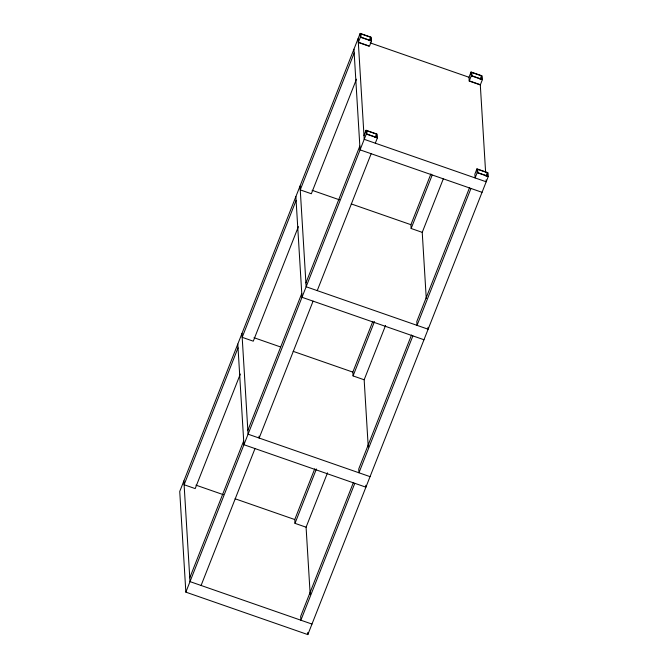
<?xml version="1.0" encoding="UTF-8"?>
<svg xmlns="http://www.w3.org/2000/svg" width="668" height="668" viewBox="0 0 668 668"><rect width="100%" height="100%" fill="white"/><g stroke="black" fill="none" stroke-linecap="round" stroke-linejoin="round"><path stroke-width="1" d="M360.169 33.4L360.403 37.199L358.332 42.46L369.421 46.326L371.491 41.057L371.258 37.258L360.169 33.4L179.734 491.473L185.854 592.14L307.831 634.6L488.266 176.527L488.041 172.728L476.952 168.862L474.873 174.131L475.107 177.93L477.177 172.661L476.952 168.862M238.033 347.844L184.109 484.743L195.198 488.6L240.33 374.038M296.108 200.425L242.183 337.315L253.272 341.181L298.404 226.611M354.182 52.997L300.258 189.887L311.346 193.753L356.47 79.183M369.204 40.765L370.581 37.258L360.879 33.876L361.079 37.199L370.782 40.581L370.581 37.258M189.77 577.812L243.695 440.913M247.845 430.384L301.769 293.486M305.911 282.956L359.843 146.058M363.985 135.529L366.064 130.268L377.153 134.126L377.378 137.925L375.307 143.186M185.854 592.14L366.289 134.059L366.064 130.268M375.09 137.633L376.468 134.118L366.765 130.744L366.974 134.068L376.677 137.441L376.468 134.118M201.085 585.469L255.009 448.57M313.083 301.143L259.159 438.041L259.042 436.146M317.233 290.613L371.157 153.715M310.177 594.42L306.086 527.202L294.997 523.345L294.763 519.545L314.745 468.819M368.243 446.992L364.16 379.775L353.071 375.917L352.838 372.118L372.819 321.391M426.259 298.529L422.234 232.355L411.146 228.489L410.912 224.69L430.893 173.964M480.309 84.928L469.22 81.062L468.986 77.263L471.057 72.002L482.146 75.86L482.38 79.659L480.309 84.928L485.586 171.785M471.074 74.231L471.767 72.478L481.469 75.86L481.67 79.183L471.967 75.801L471.767 72.478M294.997 523.345L316.415 468.978M353.071 375.917L374.489 321.55M411.146 228.489L432.179 175.091M469.22 81.062L471.291 75.801L471.057 72.002M480.083 79.367L481.469 75.86M306.086 527.202L327.504 472.835M364.16 379.775L385.578 325.408M422.234 232.355L443.268 178.949M353.439 482.421L300.658 616.414L300.884 620.213L354.808 483.315M411.513 334.994L358.733 468.986L358.958 472.785L412.882 335.887M469.579 187.566L416.799 321.558L417.032 325.358L470.957 188.459M485.978 176.235L487.356 172.72L477.653 169.346L477.862 172.67L487.565 176.043L487.356 172.72M360.403 37.199L371.491 41.057M471.291 75.801L482.38 79.659M370.164 42.869L468.986 77.263M359.008 42.468L368.711 45.841M469.896 81.07L479.599 84.444M366.289 134.059L377.378 137.925M477.177 172.661L488.266 176.527M482.045 192.317L360.069 149.857L353.948 49.198M312.09 190.297L339.486 199.832M351.226 203.915L410.912 224.69M423.971 339.745L301.994 297.285L295.874 196.626M254.015 337.716L280.435 346.917M293.16 351.343L352.838 372.118M370.047 476.643L248.07 434.183L241.95 333.516M195.949 485.143L223.346 494.679M235.086 498.771L294.763 519.545M311.973 624.071L189.996 581.611L183.875 480.943M486.079 179.892L486.195 181.788L364.219 139.328L358.098 38.669M428.004 327.32L428.121 329.215L306.144 286.756L300.024 186.088M365.788 485.277L365.897 487.172L243.92 444.713L237.808 344.045M307.706 632.521L307.831 634.6"/></g></svg>
